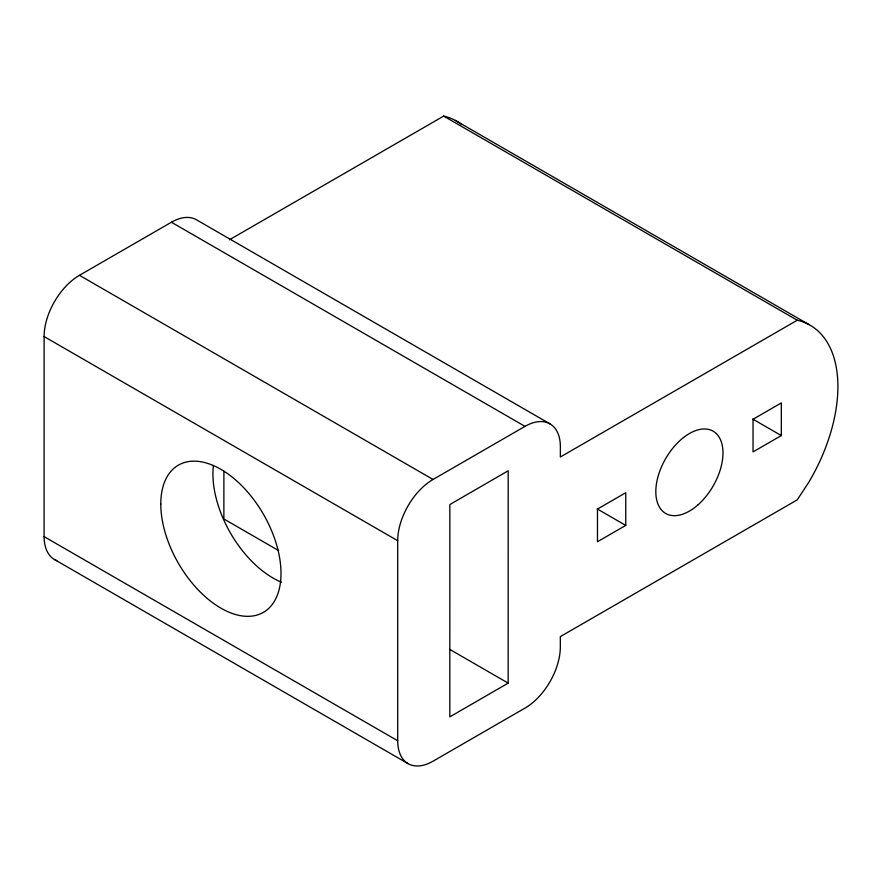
<?xml version="1.0" encoding="UTF-8"?>
<svg xmlns="http://www.w3.org/2000/svg" width="882" height="882" viewBox="0 0 882 882"><rect width="100%" height="100%" fill="white"/><g stroke="black" fill="none" stroke-linecap="round" stroke-linejoin="round"><path stroke-width="1.32" d="M223.885 471.032L223.874 518.98L278.591 550.566M508.164 683.109L508.197 470.779L449.853 504.548L449.82 716.879L508.164 683.109L449.875 649.461M625.746 525.407L625.757 492.729L597.467 509.057L597.467 541.724L625.746 525.407L597.18 508.903M781.32 435.576L781.331 402.92L753.041 419.248L753.041 451.904L781.32 435.576L752.754 419.082M56.746 560.61A50.009 28.874 -60 0 1 44.111 536.631L44.1 336.56A49.998 28.863 -60 0 1 79.457 275.316L171.417 222.231A50.009 28.874 -60 0 1 196.421 219.761L550.004 423.9M229.397 239.805L443.679 116.093A133.998 77.362 -60 0 1 461.661 124.527M397.705 740.759L397.694 540.71A49.998 28.863 -60 0 1 433.051 479.466L524.999 426.37A50.009 28.874 -60 0 1 560.368 446.788L560.368 456.997L797.251 320.232A133.998 77.362 -60 0 1 808.992 481.947L797.218 499.885L560.324 636.617L560.324 646.914A49.943 28.83 -60 0 1 525.01 708.092L433.062 761.177A50.009 28.874 -60 0 1 397.705 740.759L44.111 536.631M455.41 120.459L808.992 324.598M443.679 116.093L797.251 320.232M171.417 222.231L524.999 426.37M79.457 275.316L433.051 479.466M44.1 336.56L397.694 540.71M54.475 559.519L408.057 763.647M281.49 582.23A85.003 49.083 60 0 1 213.367 465.828M160.789 504.041A85.003 49.083 60 0 0 250.951 616.198A85.003 49.083 60 0 0 250.951 495.982A85.003 49.083 60 0 0 160.789 504.041M698.081 504.769A47.507 27.43 -60 0 0 713.152 431.188A47.507 27.43 -60 0 0 656.958 481.01A47.507 27.43 -60 0 0 698.081 504.769"/></g></svg>
